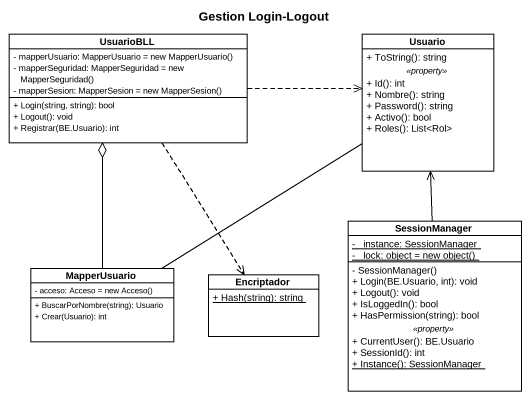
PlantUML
@startuml
title Gestion Login-Logout
hide circle
hide empty members
skinparam classAttributeIconSize 0
class UsuarioBLL {
  {field} - mapperUsuario: MapperUsuario = new MapperUsuario()
  {field} - mapperSeguridad: MapperSeguridad = new MapperSeguridad()
  {field} - mapperSesion: MapperSesion = new MapperSesion()
  + Login(string, string): bool
  + Logout(): void
  + Registrar(BE.Usuario): int
}
class Usuario {
  + ToString(): string
  .. <<property>> ..
  + Id(): int
  + Nombre(): string
  + Password(): string
  + Activo(): bool
  + Roles(): List<Rol>
}
class SessionManager {
  {static} - _instance: SessionManager
  {static} {field} - _lock: object = new object()
  --
  - SessionManager()
  + Login(BE.Usuario, int): void
  + Logout(): void
  + IsLoggedIn(): bool
  + HasPermission(string): bool
  .. <<property>> ..
  + CurrentUser(): BE.Usuario
  + SessionId(): int
  {static} + Instance(): SessionManager
}
class MapperUsuario {
  {field} - acceso: Acceso = new Acceso()
  + BuscarPorNombre(string): Usuario
  + Crear(Usuario): int
}
class Encriptador {
  {static} + Hash(string): string
}
UsuarioBLL .right.> Usuario
UsuarioBLL ..> Encriptador
Usuario -- MapperUsuario
SessionManager -up-> Usuario
MapperUsuario -up-o UsuarioBLL
@enduml
